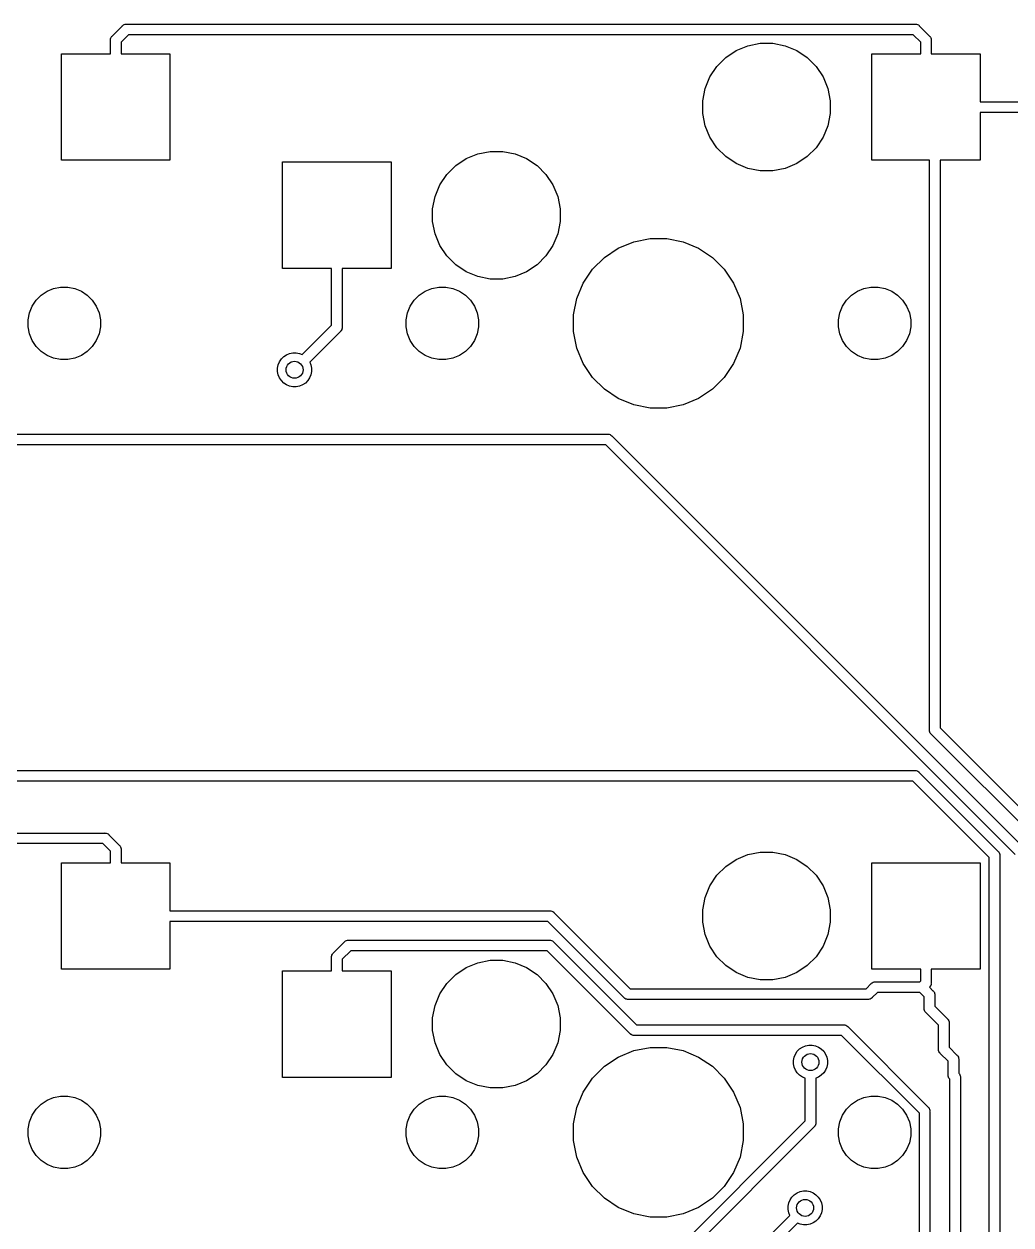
# Model space of a CAD drawing. Extents: x 1.2 to 14.9, y -4.9 to -0.3.
# Drawn here: x 8.503 to 9.416, y -1.569 to -0.458 of the extents above; entities that cross this region are included whole.
import ezdxf

# ---------------------------------------------------------------- set-up
doc = ezdxf.new("R2010")
doc.units = 0
doc.header["$MEASUREMENT"] = 0
doc.layers.add('BLACK', color=7, linetype='CONTINUOUS')

msp = doc.modelspace()

# ---------------------------------------------------------------- linework, layer by layer
at = {"layer": 'BLACK', "linetype": 'CONTINUOUS'}
for p, q in [((8.58433, -0.46933), (8.59383, -0.459825)), ((8.59383, -0.459825), (8.59399, -0.459637)), ((8.59399, -0.459637), (8.59418, -0.459483)), ((8.59418, -0.459483), (8.59474, -0.459022)), ((8.59474, -0.459022), (8.59559, -0.458565)), ((8.59559, -0.458565), (8.59564, -0.45855)), ((8.59564, -0.45855), (8.59652, -0.458284)), ((8.59652, -0.458284), (8.59724, -0.458213)), ((8.59724, -0.458213), (8.59748, -0.458189)), ((8.59724, -0.458213), (8.59724, -0.458213)), ((8.59748, -0.458189), (8.59773, -0.458213)), ((8.59773, -0.458213), (9.32755, -0.458213)), ((9.32755, -0.458213), (9.32779, -0.458189)), ((9.32779, -0.458189), (9.32803, -0.458213)), ((9.32803, -0.458213), (9.32803, -0.458213)), ((9.32803, -0.458213), (9.32876, -0.458284)), ((9.32876, -0.458284), (9.32968, -0.458565)), ((9.32968, -0.458565), (9.33054, -0.459022)), ((9.33054, -0.459022), (9.33129, -0.459637)), ((9.33129, -0.459637), (9.33144, -0.459825)), ((9.33144, -0.459825), (9.34095, -0.46933)), ((8.58269, -0.47298), (8.58279, -0.472016)), ((8.58272, -0.473222), (8.58269, -0.47298)), ((8.58272, -0.485787), (8.58272, -0.473222)), ((8.58279, -0.472016), (8.58307, -0.471088)), ((8.58307, -0.471088), (8.58353, -0.470233)), ((8.58353, -0.470233), (8.58399, -0.469671)), ((8.58399, -0.469671), (8.58414, -0.469484)), ((8.58399, -0.469671), (8.58399, -0.469671)), ((8.58414, -0.469484), (8.58433, -0.46933)), ((8.59952, -0.468055), (8.59256, -0.475019)), ((8.59256, -0.475019), (8.59256, -0.485787)), ((9.32575, -0.468055), (8.59952, -0.468055)), ((9.17277, -0.478214), (9.18418, -0.475945)), ((9.18418, -0.475945), (9.19582, -0.475945)), ((9.19582, -0.475945), (9.20723, -0.478214)), ((9.33272, -0.475019), (9.32575, -0.468055)), ((9.33272, -0.485787), (9.33272, -0.475019)), ((9.34095, -0.46933), (9.34113, -0.469484)), ((9.34113, -0.469484), (9.34129, -0.469671)), ((9.34129, -0.469671), (9.34129, -0.469671)), ((9.34129, -0.469671), (9.34175, -0.470233)), ((9.34175, -0.470233), (9.34221, -0.471088)), ((9.34221, -0.471088), (9.34249, -0.472016)), ((9.34249, -0.472016), (9.34256, -0.472739)), ((9.34256, -0.472739), (9.34256, -0.472739)), ((9.34256, -0.472739), (9.34258, -0.47298)), ((9.34258, -0.47298), (9.34256, -0.473221)), ((9.34256, -0.473221), (9.34256, -0.485787)), ((8.53744, -0.584213), (8.53744, -0.485787)), ((8.53744, -0.485787), (8.58272, -0.485787)), ((8.59256, -0.485787), (8.63783, -0.485787)), ((8.63783, -0.485787), (8.63783, -0.584213)), ((9.15235, -0.489129), (9.16203, -0.482666)), ((9.16203, -0.482666), (9.17277, -0.478214)), ((9.20723, -0.478214), (9.21797, -0.482666)), ((9.21797, -0.482666), (9.22765, -0.489129)), ((9.28744, -0.584213), (9.28744, -0.485787)), ((9.28744, -0.485787), (9.33272, -0.485787)), ((9.34256, -0.485787), (9.38783, -0.485787)), ((9.38783, -0.485787), (9.38783, -0.530079)), ((9.13767, -0.507027), (9.14413, -0.497355)), ((9.14413, -0.497355), (9.15235, -0.489129)), ((9.22765, -0.489129), (9.23587, -0.497355)), ((9.23587, -0.497355), (9.24233, -0.507027)), ((9.13321, -0.517774), (9.13767, -0.507027)), ((9.24233, -0.507027), (9.24679, -0.517774)), ((9.13094, -0.529184), (9.13321, -0.517774)), ((9.24679, -0.517774), (9.24906, -0.529184)), ((9.13094, -0.540816), (9.13094, -0.529184)), ((9.24906, -0.529184), (9.24906, -0.540816)), ((9.38783, -0.530079), (9.79449, -0.530079)), ((9.13321, -0.552226), (9.13094, -0.540816)), ((9.24906, -0.540816), (9.24679, -0.552226)), ((9.79269, -0.539921), (9.38783, -0.539921)), ((9.38783, -0.539921), (9.38783, -0.584213)), ((9.13767, -0.562973), (9.13321, -0.552226)), ((9.24679, -0.552226), (9.24233, -0.562973)), ((9.14413, -0.572645), (9.13767, -0.562973)), ((9.24233, -0.562973), (9.23587, -0.572645)), ((8.92277, -0.578214), (8.93418, -0.575945)), ((8.93418, -0.575945), (8.94582, -0.575945)), ((8.94582, -0.575945), (8.95723, -0.578214)), ((9.15235, -0.580871), (9.14413, -0.572645)), ((9.23587, -0.572645), (9.22765, -0.580871)), ((8.63783, -0.584213), (8.53744, -0.584213)), ((8.74217, -0.684213), (8.74217, -0.585787)), ((8.74217, -0.585787), (8.84256, -0.585787)), ((8.84256, -0.585787), (8.84256, -0.684213)), ((8.90235, -0.589129), (8.91203, -0.582666)), ((8.91203, -0.582666), (8.92277, -0.578214)), ((8.95723, -0.578214), (8.96797, -0.582666)), ((8.96797, -0.582666), (8.97765, -0.589129)), ((9.16203, -0.587334), (9.15235, -0.580871)), ((9.17277, -0.591786), (9.16203, -0.587334)), ((9.21797, -0.587334), (9.20723, -0.591786)), ((9.22765, -0.580871), (9.21797, -0.587334)), ((9.34079, -0.584213), (9.28744, -0.584213)), ((9.34079, -1.11101), (9.34079, -0.584213)), ((9.38783, -0.584213), (9.35063, -0.584213)), ((9.35063, -0.584213), (9.35063, -1.10922)), ((8.88767, -0.607027), (8.89413, -0.597355)), ((8.89413, -0.597355), (8.90235, -0.589129)), ((8.97765, -0.589129), (8.98587, -0.597355)), ((8.98587, -0.597355), (8.99233, -0.607027)), ((9.18418, -0.594055), (9.17277, -0.591786)), ((9.19582, -0.594055), (9.18418, -0.594055)), ((9.20723, -0.591786), (9.19582, -0.594055)), ((8.88321, -0.617774), (8.88767, -0.607027)), ((8.99233, -0.607027), (8.99679, -0.617774)), ((8.88094, -0.629184), (8.88321, -0.617774)), ((8.99679, -0.617774), (8.99906, -0.629184)), ((8.88094, -0.640816), (8.88094, -0.629184)), ((8.99906, -0.629184), (8.99906, -0.640816)), ((8.88321, -0.652226), (8.88094, -0.640816)), ((8.99906, -0.640816), (8.99679, -0.652226)), ((8.88767, -0.662973), (8.88321, -0.652226)), ((8.99679, -0.652226), (8.99233, -0.662973)), ((8.89413, -0.672645), (8.88767, -0.662973)), ((8.99233, -0.662973), (8.98587, -0.672645)), ((9.03996, -0.674025), (9.05282, -0.665434)), ((9.05282, -0.665434), (9.0671, -0.659517)), ((9.0671, -0.659517), (9.08227, -0.6565)), ((9.08227, -0.6565), (9.09773, -0.6565)), ((9.09773, -0.6565), (9.1129, -0.659517)), ((9.1129, -0.659517), (9.12718, -0.665434)), ((9.12718, -0.665434), (9.14004, -0.674025)), ((8.90235, -0.680871), (8.89413, -0.672645)), ((8.98587, -0.672645), (8.97765, -0.680871)), ((9.02903, -0.684959), (9.03996, -0.674025)), ((9.14004, -0.674025), (9.15097, -0.684959)), ((8.78744, -0.684213), (8.74217, -0.684213)), ((8.78744, -0.73682), (8.78744, -0.684213)), ((8.84256, -0.684213), (8.79728, -0.684213)), ((8.79728, -0.684213), (8.79728, -0.738617)), ((8.91203, -0.687334), (8.90235, -0.680871)), ((8.92277, -0.691786), (8.91203, -0.687334)), ((8.96797, -0.687334), (8.95723, -0.691786)), ((8.97765, -0.680871), (8.96797, -0.687334)), ((9.02043, -0.697816), (9.02903, -0.684959)), ((9.15097, -0.684959), (9.15957, -0.697816)), ((8.93418, -0.694055), (8.92277, -0.691786)), ((8.94582, -0.694055), (8.93418, -0.694055)), ((8.95723, -0.691786), (8.94582, -0.694055)), ((9.01452, -0.712102), (9.02043, -0.697816)), ((9.15957, -0.697816), (9.16548, -0.712102)), ((8.51398, -0.713645), (8.51864, -0.708979)), ((8.51864, -0.708979), (8.52413, -0.705313)), ((8.52413, -0.705313), (8.53023, -0.702787)), ((8.53023, -0.702787), (8.5367, -0.7015)), ((8.5367, -0.7015), (8.5433, -0.7015)), ((8.5433, -0.7015), (8.54977, -0.702787)), ((8.54977, -0.702787), (8.55587, -0.705313)), ((8.55587, -0.705313), (8.56135, -0.708979)), ((8.56135, -0.708979), (8.56602, -0.713645)), ((8.86398, -0.713645), (8.86864, -0.708979)), ((8.86864, -0.708979), (8.87413, -0.705313)), ((8.87413, -0.705313), (8.88023, -0.702787)), ((8.88023, -0.702787), (8.8867, -0.7015)), ((8.8867, -0.7015), (8.8933, -0.7015)), ((8.8933, -0.7015), (8.89977, -0.702787)), ((8.89977, -0.702787), (8.90587, -0.705313)), ((8.90587, -0.705313), (8.91136, -0.708979)), ((8.91136, -0.708979), (8.91602, -0.713645)), ((9.26398, -0.713645), (9.26864, -0.708979)), ((9.26864, -0.708979), (9.27413, -0.705313)), ((9.27413, -0.705313), (9.28023, -0.702787)), ((9.28023, -0.702787), (9.2867, -0.7015)), ((9.2867, -0.7015), (9.2933, -0.7015)), ((9.2933, -0.7015), (9.29977, -0.702787)), ((9.29977, -0.702787), (9.30587, -0.705313)), ((9.30587, -0.705313), (9.31135, -0.708979)), ((9.31135, -0.708979), (9.31602, -0.713645)), ((8.50779, -0.725228), (8.51031, -0.719132)), ((8.51031, -0.719132), (8.51398, -0.713645)), ((8.56602, -0.713645), (8.56969, -0.719132)), ((8.56969, -0.719132), (8.57221, -0.725228)), ((8.85779, -0.725228), (8.86031, -0.719132)), ((8.86031, -0.719132), (8.86398, -0.713645)), ((8.91602, -0.713645), (8.91969, -0.719132)), ((8.91969, -0.719132), (8.92221, -0.725228)), ((9.0115, -0.727268), (9.01452, -0.712102)), ((9.16548, -0.712102), (9.1685, -0.727268)), ((9.25779, -0.725228), (9.26031, -0.719132)), ((9.26031, -0.719132), (9.26398, -0.713645)), ((9.31602, -0.713645), (9.31969, -0.719132)), ((9.31969, -0.719132), (9.32221, -0.725228)), ((8.5065, -0.731701), (8.50779, -0.725228)), ((8.5065, -0.738299), (8.5065, -0.731701)), ((8.57221, -0.725228), (8.5735, -0.731701)), ((8.5735, -0.731701), (8.5735, -0.738299)), ((8.8565, -0.731701), (8.85779, -0.725228)), ((8.8565, -0.738299), (8.8565, -0.731701)), ((8.92221, -0.725228), (8.9235, -0.731701)), ((8.9235, -0.731701), (8.9235, -0.738299)), ((9.0115, -0.742732), (9.0115, -0.727268)), ((9.1685, -0.727268), (9.1685, -0.742732)), ((9.2565, -0.731701), (9.25779, -0.725228)), ((9.2565, -0.738299), (9.2565, -0.731701)), ((9.32221, -0.725228), (9.3235, -0.731701)), ((9.3235, -0.731701), (9.3235, -0.738299)), ((8.50779, -0.744772), (8.5065, -0.738299)), ((8.5735, -0.738299), (8.57221, -0.744772)), ((8.76034, -0.76392), (8.78744, -0.73682)), ((8.79567, -0.742509), (8.7673, -0.77088)), ((8.79586, -0.742355), (8.79567, -0.742509)), ((8.79601, -0.742168), (8.79586, -0.742355)), ((8.79647, -0.741606), (8.79601, -0.742167)), ((8.79601, -0.742167), (8.79601, -0.742168)), ((8.79693, -0.740751), (8.79647, -0.741606)), ((8.79708, -0.740248), (8.79693, -0.740751)), ((8.79721, -0.739823), (8.79708, -0.740248)), ((8.79728, -0.7391), (8.79721, -0.739823)), ((8.79728, -0.738617), (8.79731, -0.738858)), ((8.79731, -0.738858), (8.79728, -0.739099)), ((8.79728, -0.739099), (8.79728, -0.7391)), ((8.85779, -0.744772), (8.8565, -0.738299)), ((8.9235, -0.738299), (8.92221, -0.744772)), ((9.01452, -0.757898), (9.0115, -0.742732)), ((9.1685, -0.742732), (9.16548, -0.757898)), ((9.25779, -0.744772), (9.2565, -0.738299)), ((9.3235, -0.738299), (9.32221, -0.744772)), ((8.51031, -0.750868), (8.50779, -0.744772)), ((8.51398, -0.756355), (8.51031, -0.750868)), ((8.56969, -0.750868), (8.56602, -0.756355)), ((8.57221, -0.744772), (8.56969, -0.750868)), ((8.86031, -0.750868), (8.85779, -0.744772)), ((8.86398, -0.756355), (8.86031, -0.750868)), ((8.91969, -0.750868), (8.91602, -0.756355)), ((8.92221, -0.744772), (8.91969, -0.750868)), ((9.26031, -0.750868), (9.25779, -0.744772)), ((9.26398, -0.756355), (9.26031, -0.750868)), ((9.31969, -0.750868), (9.31602, -0.756355)), ((9.32221, -0.744772), (9.31969, -0.750868)), ((8.51864, -0.761021), (8.51398, -0.756355)), ((8.52413, -0.764687), (8.51864, -0.761021)), ((8.53023, -0.767213), (8.52413, -0.764687)), ((8.55587, -0.764687), (8.54977, -0.767213)), ((8.56135, -0.761021), (8.55587, -0.764687)), ((8.56602, -0.756355), (8.56135, -0.761021)), ((8.74098, -0.767973), (8.74317, -0.76578)), ((8.74317, -0.76578), (8.74575, -0.764056)), ((8.74575, -0.764056), (8.74862, -0.762869)), ((8.74862, -0.762869), (8.75166, -0.762264)), ((8.75166, -0.762264), (8.75476, -0.762264)), ((8.75476, -0.762264), (8.7578, -0.762869)), ((8.7578, -0.762869), (8.76034, -0.76392)), ((8.86864, -0.761021), (8.86398, -0.756355)), ((8.87413, -0.764687), (8.86864, -0.761021)), ((8.88023, -0.767213), (8.87413, -0.764687)), ((8.90587, -0.764687), (8.89977, -0.767213)), ((8.91136, -0.761021), (8.90587, -0.764687)), ((8.91602, -0.756355), (8.91136, -0.761021)), ((9.02043, -0.772184), (9.01452, -0.757898)), ((9.16548, -0.757898), (9.15957, -0.772184)), ((9.26864, -0.761021), (9.26398, -0.756355)), ((9.27413, -0.764687), (9.26864, -0.761021)), ((9.28023, -0.767213), (9.27413, -0.764687)), ((9.30587, -0.764687), (9.29977, -0.767213)), ((9.31135, -0.761021), (9.30587, -0.764687)), ((9.31602, -0.756355), (9.31135, -0.761021)), ((8.5367, -0.7685), (8.53023, -0.767213)), ((8.5433, -0.7685), (8.5367, -0.7685)), ((8.54977, -0.767213), (8.5433, -0.7685)), ((8.73746, -0.776461), (8.73807, -0.773418)), ((8.73746, -0.779563), (8.73746, -0.776461)), ((8.73807, -0.773418), (8.73925, -0.770552)), ((8.73925, -0.770552), (8.74098, -0.767973)), ((8.7673, -0.77088), (8.76835, -0.773418)), ((8.76835, -0.773418), (8.76896, -0.776461)), ((8.76896, -0.776461), (8.76896, -0.779563)), ((8.8867, -0.7685), (8.88023, -0.767213)), ((8.8933, -0.7685), (8.8867, -0.7685)), ((8.89977, -0.767213), (8.8933, -0.7685)), ((9.02903, -0.785041), (9.02043, -0.772184)), ((9.15957, -0.772184), (9.15097, -0.785041)), ((9.2867, -0.7685), (9.28023, -0.767213)), ((9.2933, -0.7685), (9.2867, -0.7685)), ((9.29977, -0.767213), (9.2933, -0.7685)), ((8.73807, -0.782605), (8.73746, -0.779563)), ((8.73925, -0.785471), (8.73807, -0.782605)), ((8.74098, -0.788051), (8.73925, -0.785471)), ((8.74317, -0.790244), (8.74098, -0.788051)), ((8.76544, -0.788051), (8.76325, -0.790244)), ((8.76716, -0.785471), (8.76544, -0.788051)), ((8.76835, -0.782605), (8.76716, -0.785471)), ((8.76896, -0.779563), (8.76835, -0.782605)), ((9.03996, -0.795975), (9.02903, -0.785041)), ((9.15097, -0.785041), (9.14004, -0.795975)), ((8.74575, -0.791968), (8.74317, -0.790244)), ((8.74862, -0.793155), (8.74575, -0.791968)), ((8.75166, -0.79376), (8.74862, -0.793155)), ((8.75476, -0.79376), (8.75166, -0.79376)), ((8.7578, -0.793155), (8.75476, -0.79376)), ((8.76067, -0.791968), (8.7578, -0.793155)), ((8.76325, -0.790244), (8.76067, -0.791968)), ((9.05282, -0.804566), (9.03996, -0.795975)), ((9.14004, -0.795975), (9.12718, -0.804566)), ((9.0671, -0.810483), (9.05282, -0.804566)), ((9.08227, -0.8135), (9.0671, -0.810483)), ((9.1129, -0.810483), (9.09773, -0.8135)), ((9.12718, -0.804566), (9.1129, -0.810483)), ((9.09773, -0.8135), (9.08227, -0.8135)), ((8.0682, -0.837563), (9.04307, -0.837563)), ((9.04307, -0.837563), (9.04331, -0.837539)), ((9.04331, -0.837539), (9.04355, -0.837563)), ((9.04355, -0.837563), (9.04355, -0.837563)), ((9.04355, -0.837563), (9.04428, -0.837634)), ((9.04428, -0.837634), (9.0452, -0.837916)), ((9.0452, -0.837916), (9.04606, -0.838373)), ((9.04606, -0.838373), (9.04681, -0.838988)), ((9.04681, -0.838988), (9.04696, -0.839175)), ((9.04696, -0.839175), (9.42835, -1.22056)), ((9.04127, -0.847406), (8.0664, -0.847406)), ((9.42012, -1.22625), (9.04127, -0.847406)), ((9.35063, -1.10922), (9.45428, -1.21287)), ((9.34077, -1.11126), (9.34079, -1.11101)), ((9.34079, -1.1115), (9.34077, -1.11126)), ((9.34086, -1.11222), (9.34079, -1.1115)), ((9.34079, -1.1115), (9.34079, -1.1115)), ((9.34114, -1.11315), (9.34086, -1.11222)), ((9.3416, -1.114), (9.34114, -1.11315)), ((9.34222, -1.11475), (9.3416, -1.114)), ((9.3424, -1.11491), (9.34222, -1.11475)), ((9.44605, -1.21855), (9.3424, -1.11491)), ((8.31592, -1.14853), (9.32717, -1.14853)), ((9.32717, -1.14853), (9.32741, -1.1485)), ((9.32741, -1.1485), (9.32765, -1.14853)), ((9.32765, -1.14853), (9.32765, -1.14853)), ((9.32765, -1.14853), (9.32838, -1.1486)), ((9.32838, -1.1486), (9.32931, -1.14888)), ((9.32931, -1.14888), (9.33016, -1.14934)), ((9.33016, -1.14934), (9.33091, -1.14995)), ((9.33091, -1.14995), (9.33106, -1.15014)), ((9.33106, -1.15014), (9.40443, -1.22351)), ((9.32537, -1.15837), (8.31412, -1.15837)), ((9.3962, -1.2292), (9.32537, -1.15837)), ((7.84354, -1.20644), (8.57755, -1.20644)), ((8.57755, -1.20644), (8.57779, -1.20641)), ((8.57779, -1.20641), (8.57803, -1.20644)), ((8.57803, -1.20644), (8.57803, -1.20644)), ((8.57803, -1.20644), (8.57876, -1.20651)), ((8.57876, -1.20651), (8.57968, -1.20679)), ((8.57968, -1.20679), (8.58054, -1.20725)), ((8.58054, -1.20725), (8.58129, -1.20786)), ((8.58129, -1.20786), (8.58144, -1.20805)), ((8.58144, -1.20805), (8.59095, -1.21755)), ((8.57575, -1.21628), (7.84354, -1.21628)), ((8.58272, -1.22324), (8.57575, -1.21628)), ((8.59095, -1.21755), (8.59113, -1.21771)), ((8.59113, -1.21771), (8.59129, -1.2179)), ((8.59129, -1.2179), (8.59129, -1.2179)), ((8.59129, -1.2179), (8.59175, -1.21846)), ((8.59175, -1.21846), (8.5921, -1.21912)), ((8.5921, -1.21912), (8.59221, -1.21931)), ((8.59221, -1.21931), (8.59249, -1.22024)), ((8.59249, -1.22024), (8.59256, -1.22096)), ((8.59256, -1.22096), (8.59256, -1.22096)), ((8.59256, -1.22096), (8.59258, -1.2212)), ((8.59258, -1.2212), (8.59256, -1.22145)), ((8.59256, -1.22145), (8.59256, -1.23401)), ((8.58272, -1.23401), (8.58272, -1.22324)), ((9.15235, -1.23735), (9.16203, -1.23089)), ((9.16203, -1.23089), (9.17277, -1.22644)), ((9.17277, -1.22644), (9.18418, -1.22417)), ((9.18418, -1.22417), (9.19582, -1.22417)), ((9.19582, -1.22417), (9.20723, -1.22644)), ((9.20723, -1.22644), (9.21797, -1.23089)), ((9.21797, -1.23089), (9.22765, -1.23735)), ((9.3962, -1.62555), (9.3962, -1.2292)), ((9.40443, -1.22351), (9.40462, -1.22366)), ((9.40462, -1.22366), (9.40477, -1.22385)), ((9.40477, -1.22385), (9.40477, -1.22385)), ((9.40477, -1.22385), (9.40522, -1.22439)), ((9.40522, -1.22439), (9.40523, -1.22441)), ((9.40523, -1.22441), (9.40569, -1.22527)), ((9.40569, -1.22527), (9.40597, -1.22619)), ((9.40597, -1.22619), (9.40604, -1.22692)), ((9.40604, -1.22692), (9.40604, -1.22692)), ((9.40604, -1.22692), (9.40607, -1.22716)), ((9.40607, -1.22716), (9.40604, -1.2274)), ((9.40604, -1.2274), (9.40604, -1.63192)), ((8.53744, -1.33244), (8.53744, -1.23401)), ((8.53744, -1.23401), (8.58272, -1.23401)), ((8.59256, -1.23401), (8.63783, -1.23401)), ((8.63783, -1.23401), (8.63783, -1.2783)), ((9.14413, -1.24558), (9.15235, -1.23735)), ((9.22765, -1.23735), (9.23587, -1.24558)), ((9.28744, -1.33244), (9.28744, -1.23401)), ((9.28744, -1.23401), (9.38783, -1.23401)), ((9.38783, -1.23401), (9.38783, -1.33244)), ((9.13767, -1.25525), (9.14413, -1.24558)), ((9.23587, -1.24558), (9.24233, -1.25525)), ((9.13094, -1.27741), (9.13321, -1.266)), ((9.13321, -1.266), (9.13767, -1.25525)), ((9.24233, -1.25525), (9.24679, -1.266)), ((9.24679, -1.266), (9.24906, -1.27741)), ((9.13094, -1.28904), (9.13094, -1.27741)), ((9.24906, -1.27741), (9.24906, -1.28904)), ((8.63783, -1.2783), (8.98931, -1.2783)), ((8.98752, -1.28815), (8.63783, -1.28815)), ((8.63783, -1.28815), (8.63783, -1.33244)), ((9.05809, -1.35872), (8.98752, -1.28815)), ((8.98931, -1.2783), (8.98956, -1.27828)), ((8.98956, -1.27828), (8.9898, -1.2783)), ((8.9898, -1.2783), (8.9898, -1.2783)), ((8.9898, -1.2783), (8.99052, -1.27837)), ((8.99052, -1.27837), (8.99145, -1.27866)), ((8.99145, -1.27866), (8.9923, -1.27911)), ((8.9923, -1.27911), (8.99305, -1.27973)), ((8.99305, -1.27973), (8.99321, -1.27992)), ((8.99321, -1.27992), (9.06378, -1.35049)), ((9.13321, -1.30045), (9.13094, -1.28904)), ((9.24906, -1.28904), (9.24679, -1.30045)), ((8.78905, -1.31755), (8.79949, -1.30712)), ((8.79949, -1.30712), (8.79964, -1.30693)), ((8.79964, -1.30693), (8.79983, -1.30678)), ((8.79983, -1.30678), (8.80039, -1.30632)), ((8.79983, -1.30678), (8.79983, -1.30678)), ((8.80039, -1.30632), (8.80125, -1.30586)), ((8.80039, -1.30632), (8.80039, -1.30632)), ((8.80039, -1.30632), (8.80039, -1.30632)), ((8.80125, -1.30586), (8.80217, -1.30558)), ((8.80217, -1.30558), (8.8029, -1.30551)), ((8.8029, -1.30551), (8.80314, -1.30548)), ((8.8029, -1.30551), (8.8029, -1.30551)), ((8.80314, -1.30548), (8.80338, -1.30551)), ((8.80338, -1.30551), (8.98889, -1.30551)), ((8.98889, -1.30551), (8.98913, -1.30548)), ((8.98913, -1.30548), (8.98937, -1.30551)), ((8.98937, -1.30551), (8.98938, -1.30551)), ((8.98938, -1.30551), (8.9901, -1.30558)), ((8.9901, -1.30558), (8.99103, -1.30586)), ((8.99103, -1.30586), (8.99188, -1.30632)), ((8.99188, -1.30632), (8.99263, -1.30693)), ((8.99263, -1.30693), (8.99278, -1.30712)), ((8.99278, -1.30712), (9.06954, -1.38388)), ((9.13767, -1.3112), (9.13321, -1.30045)), ((9.24679, -1.30045), (9.24233, -1.3112)), ((8.78742, -1.3212), (8.78748, -1.32053)), ((8.78744, -1.32145), (8.78742, -1.3212)), ((8.78744, -1.33401), (8.78744, -1.32145)), ((8.78748, -1.32053), (8.78751, -1.32024)), ((8.78751, -1.32024), (8.78759, -1.31999)), ((8.78759, -1.31999), (8.78779, -1.31931)), ((8.78779, -1.31931), (8.78825, -1.31846)), ((8.78825, -1.31846), (8.78871, -1.3179)), ((8.78871, -1.3179), (8.78887, -1.31771)), ((8.78871, -1.3179), (8.78871, -1.3179)), ((8.78887, -1.31771), (8.78905, -1.31755)), ((8.80518, -1.31535), (8.79728, -1.32324)), ((8.9871, -1.31535), (8.80518, -1.31535)), ((9.06385, -1.39211), (8.9871, -1.31535)), ((9.14413, -1.32087), (9.13767, -1.3112)), ((9.15235, -1.3291), (9.14413, -1.32087)), ((9.23587, -1.32087), (9.22765, -1.3291)), ((9.24233, -1.3112), (9.23587, -1.32087)), ((8.63783, -1.33244), (8.53744, -1.33244)), ((8.79728, -1.32324), (8.79728, -1.33401)), ((8.90235, -1.33735), (8.91203, -1.33089)), ((8.91203, -1.33089), (8.92277, -1.32644)), ((8.92277, -1.32644), (8.93418, -1.32417)), ((8.93418, -1.32417), (8.94582, -1.32417)), ((8.94582, -1.32417), (8.95723, -1.32644)), ((8.95723, -1.32644), (8.96797, -1.33089)), ((8.96797, -1.33089), (8.97765, -1.33735)), ((9.16203, -1.33556), (9.15235, -1.3291)), ((9.22765, -1.3291), (9.21797, -1.33556)), ((9.33272, -1.33244), (9.28744, -1.33244)), ((9.33272, -1.34321), (9.33272, -1.33244)), ((9.38783, -1.33244), (9.34256, -1.33244)), ((9.34256, -1.33244), (9.34256, -1.345)), ((8.74217, -1.43244), (8.74217, -1.33401)), ((8.74217, -1.33401), (8.78744, -1.33401)), ((8.79728, -1.33401), (8.84256, -1.33401)), ((8.84256, -1.33401), (8.84256, -1.43244)), ((8.89413, -1.34558), (8.90235, -1.33735)), ((8.97765, -1.33735), (8.98587, -1.34558)), ((9.17277, -1.34001), (9.16203, -1.33556)), ((9.18418, -1.34228), (9.17277, -1.34001)), ((9.19582, -1.34228), (9.18418, -1.34228)), ((9.20723, -1.34001), (9.19582, -1.34228)), ((9.21797, -1.33556), (9.20723, -1.34001)), ((9.33183, -1.34409), (9.33272, -1.34321)), ((8.88767, -1.35525), (8.89413, -1.34558)), ((8.98587, -1.34558), (8.99233, -1.35525)), ((9.06378, -1.35049), (9.28217, -1.35049)), ((9.28217, -1.35049), (9.28696, -1.34571)), ((9.28696, -1.34571), (9.28711, -1.34552)), ((9.28711, -1.34552), (9.2873, -1.34537)), ((9.2873, -1.34537), (9.28776, -1.34498)), ((9.2873, -1.34537), (9.2873, -1.34537)), ((9.28776, -1.34498), (9.28786, -1.3449)), ((9.28786, -1.3449), (9.28871, -1.34445)), ((9.29264, -1.35394), (9.28786, -1.35872)), ((9.28871, -1.34445), (9.28964, -1.34417)), ((9.28964, -1.34417), (9.29036, -1.34409)), ((9.29036, -1.34409), (9.29037, -1.34409)), ((9.29037, -1.34409), (9.29061, -1.34407)), ((9.29061, -1.34407), (9.29085, -1.34409)), ((9.29085, -1.34409), (9.33183, -1.34409)), ((9.33183, -1.35394), (9.29264, -1.35394)), ((9.33587, -1.35798), (9.33183, -1.35394)), ((9.34095, -1.34889), (9.34082, -1.34902)), ((9.34082, -1.34902), (9.3441, -1.35229)), ((9.34113, -1.34874), (9.34095, -1.34889)), ((9.34131, -1.34852), (9.34113, -1.34874)), ((9.34175, -1.34799), (9.34131, -1.34852)), ((9.34221, -1.34714), (9.34175, -1.34799)), ((9.34229, -1.34687), (9.34221, -1.34714)), ((9.34249, -1.34621), (9.34229, -1.34687)), ((9.34256, -1.34549), (9.34249, -1.34621)), ((9.34256, -1.345), (9.34258, -1.34524)), ((9.34258, -1.34524), (9.34256, -1.34549)), ((9.34256, -1.34549), (9.34256, -1.34549)), ((9.3441, -1.35229), (9.34428, -1.35244)), ((9.34428, -1.35244), (9.34444, -1.35263)), ((9.34444, -1.35263), (9.34444, -1.35263)), ((9.34444, -1.35263), (9.34459, -1.35282)), ((9.34459, -1.35282), (9.3449, -1.35319)), ((9.3449, -1.35319), (9.3449, -1.35319)), ((9.3449, -1.35319), (9.3449, -1.35319)), ((9.3449, -1.35319), (9.34507, -1.35352)), ((9.34507, -1.35352), (9.34536, -1.35405)), ((9.34536, -1.35405), (9.34536, -1.35405)), ((9.34536, -1.35405), (9.34536, -1.35405)), ((9.34536, -1.35405), (9.34546, -1.35439)), ((9.34546, -1.35439), (9.34564, -1.35498)), ((9.34564, -1.35498), (9.34564, -1.35498)), ((9.34564, -1.35498), (9.34564, -1.35498)), ((9.34564, -1.35498), (9.34567, -1.35533)), ((8.88094, -1.37741), (8.88321, -1.366)), ((8.88321, -1.366), (8.88767, -1.35525)), ((8.99233, -1.35525), (8.99679, -1.366)), ((8.99679, -1.366), (8.99906, -1.37741)), ((9.05824, -1.35891), (9.05809, -1.35872)), ((9.05843, -1.35906), (9.05824, -1.35891)), ((9.05889, -1.35944), (9.05843, -1.35906)), ((9.05843, -1.35906), (9.05843, -1.35906)), ((9.05899, -1.35952), (9.05889, -1.35944)), ((9.05985, -1.35998), (9.05899, -1.35952)), ((9.06078, -1.36026), (9.05985, -1.35998)), ((9.0615, -1.36033), (9.06078, -1.36026)), ((9.06174, -1.36035), (9.0615, -1.36033)), ((9.0615, -1.36033), (9.0615, -1.36033)), ((9.06198, -1.36033), (9.06174, -1.36035)), ((9.28397, -1.36033), (9.06198, -1.36033)), ((9.28421, -1.36035), (9.28397, -1.36033)), ((9.28445, -1.36033), (9.28421, -1.36035)), ((9.28518, -1.36026), (9.28445, -1.36033)), ((9.28445, -1.36033), (9.28445, -1.36033)), ((9.2861, -1.35998), (9.28518, -1.36026)), ((9.28696, -1.35952), (9.2861, -1.35998)), ((9.28771, -1.35891), (9.28696, -1.35952)), ((9.28786, -1.35872), (9.28771, -1.35891)), ((9.33587, -1.36848), (9.33587, -1.35798)), ((9.34567, -1.35533), (9.34571, -1.3557)), ((9.34571, -1.3557), (9.34571, -1.3557)), ((9.34571, -1.3557), (9.34573, -1.35594)), ((9.34573, -1.35594), (9.34571, -1.35618)), ((9.34571, -1.35618), (9.34571, -1.36669)), ((9.33584, -1.36872), (9.33587, -1.36848)), ((9.33587, -1.36897), (9.33584, -1.36872)), ((9.33594, -1.36969), (9.33587, -1.36897)), ((9.33587, -1.36897), (9.33587, -1.36897)), ((9.33622, -1.37062), (9.33594, -1.36969)), ((9.33668, -1.37147), (9.33622, -1.37062)), ((9.33729, -1.37222), (9.33668, -1.37147)), ((9.33748, -1.37238), (9.33729, -1.37222)), ((9.3492, -1.3841), (9.33748, -1.37238)), ((9.34571, -1.36669), (9.35744, -1.37841)), ((8.88094, -1.38904), (8.88094, -1.37741)), ((8.99906, -1.37741), (8.99906, -1.38904)), ((9.06954, -1.38388), (9.2613, -1.38388)), ((9.2613, -1.38388), (9.26154, -1.38385)), ((9.26154, -1.38385), (9.26178, -1.38388)), ((9.26178, -1.38388), (9.26178, -1.38388)), ((9.26178, -1.38388), (9.26251, -1.38395)), ((9.26251, -1.38395), (9.26344, -1.38423)), ((9.26344, -1.38423), (9.26429, -1.38469)), ((9.26429, -1.38469), (9.26504, -1.3853)), ((9.26504, -1.3853), (9.26519, -1.38549)), ((9.26519, -1.38549), (9.3397, -1.46)), ((9.3492, -1.4064), (9.3492, -1.3841)), ((9.35744, -1.37841), (9.35762, -1.37857)), ((9.35762, -1.37857), (9.35778, -1.37875)), ((9.35778, -1.37875), (9.35778, -1.37875)), ((9.35778, -1.37875), (9.35823, -1.37931)), ((9.35823, -1.37931), (9.35824, -1.37932)), ((9.35824, -1.37932), (9.35869, -1.38017)), ((9.35869, -1.38017), (9.35898, -1.3811)), ((9.35898, -1.3811), (9.35905, -1.38182)), ((9.35905, -1.38182), (9.35905, -1.38182)), ((9.35905, -1.38182), (9.35907, -1.38206)), ((9.35907, -1.38206), (9.35905, -1.3823)), ((9.35905, -1.3823), (9.35905, -1.40461)), ((8.88321, -1.40045), (8.88094, -1.38904)), ((8.99906, -1.38904), (8.99679, -1.40045)), ((9.06401, -1.3923), (9.06385, -1.39211)), ((9.06419, -1.39245), (9.06401, -1.3923)), ((9.06456, -1.39275), (9.06419, -1.39245)), ((9.06419, -1.39245), (9.06419, -1.39245)), ((9.06476, -1.39291), (9.06456, -1.39275)), ((9.06561, -1.39337), (9.06476, -1.39291)), ((9.06654, -1.39365), (9.06561, -1.39337)), ((9.06726, -1.39372), (9.06654, -1.39365)), ((9.0675, -1.39374), (9.06726, -1.39372)), ((9.06726, -1.39372), (9.06726, -1.39372)), ((9.06775, -1.39372), (9.0675, -1.39374)), ((9.2595, -1.39372), (9.06775, -1.39372)), ((9.33147, -1.46569), (9.2595, -1.39372)), ((8.88767, -1.4112), (8.88321, -1.40045)), ((8.99679, -1.40045), (8.99233, -1.4112)), ((9.05282, -1.41366), (9.0671, -1.40774)), ((9.0671, -1.40774), (9.08227, -1.40472)), ((9.08227, -1.40472), (9.09773, -1.40472)), ((9.09773, -1.40472), (9.1129, -1.40774)), ((9.1129, -1.40774), (9.12718, -1.41366)), ((9.21674, -1.41086), (9.21846, -1.40828)), ((9.21846, -1.40828), (9.22065, -1.40609)), ((9.22065, -1.40609), (9.22323, -1.40437)), ((9.22323, -1.40437), (9.2261, -1.40318)), ((9.2261, -1.40318), (9.22914, -1.40257)), ((9.22914, -1.40257), (9.23224, -1.40257)), ((9.23224, -1.40257), (9.23529, -1.40318)), ((9.23529, -1.40318), (9.23815, -1.40437)), ((9.23815, -1.40437), (9.24073, -1.40609)), ((9.24073, -1.40609), (9.24293, -1.40828)), ((9.24293, -1.40828), (9.24465, -1.41086)), ((9.34918, -1.40665), (9.3492, -1.4064)), ((9.3492, -1.40689), (9.34918, -1.40665)), ((9.34928, -1.40761), (9.3492, -1.40689)), ((9.3492, -1.40689), (9.3492, -1.40689)), ((9.34956, -1.40854), (9.34928, -1.40761)), ((9.35001, -1.40939), (9.34956, -1.40854)), ((9.35063, -1.41014), (9.35001, -1.40939)), ((9.35082, -1.4103), (9.35063, -1.41014)), ((9.35807, -1.41755), (9.35082, -1.4103)), ((9.35905, -1.40461), (9.3663, -1.41186)), ((8.89413, -1.42087), (8.88767, -1.4112)), ((8.90235, -1.4291), (8.89413, -1.42087)), ((8.98587, -1.42087), (8.97765, -1.4291)), ((8.99233, -1.4112), (8.98587, -1.42087)), ((9.03996, -1.42225), (9.05282, -1.41366)), ((9.12718, -1.41366), (9.14004, -1.42225)), ((9.21494, -1.41677), (9.21555, -1.41373)), ((9.21494, -1.41987), (9.21494, -1.41677)), ((9.21555, -1.42292), (9.21494, -1.41987)), ((9.21555, -1.41373), (9.21674, -1.41086)), ((9.24465, -1.41086), (9.24584, -1.41373)), ((9.24584, -1.41373), (9.24644, -1.41677)), ((9.24644, -1.41987), (9.24584, -1.42292)), ((9.24644, -1.41677), (9.24644, -1.41987)), ((9.35807, -1.4302), (9.35807, -1.41755)), ((9.3663, -1.41186), (9.36649, -1.41202)), ((9.36649, -1.41202), (9.36664, -1.4122)), ((9.36664, -1.4122), (9.3671, -1.41276)), ((9.3671, -1.41276), (9.36756, -1.41362)), ((9.36756, -1.41362), (9.36784, -1.41455)), ((9.36784, -1.41455), (9.36791, -1.41527)), ((9.36791, -1.41527), (9.36791, -1.41527)), ((9.36791, -1.41527), (9.36794, -1.41551)), ((9.36794, -1.41551), (9.36791, -1.41575)), ((9.36791, -1.41575), (9.36791, -1.42838)), ((8.84256, -1.43244), (8.74217, -1.43244)), ((8.91203, -1.43556), (8.90235, -1.4291)), ((8.97765, -1.4291), (8.96797, -1.43556)), ((9.02903, -1.43318), (9.03996, -1.42225)), ((9.14004, -1.42225), (9.15097, -1.43318)), ((9.21674, -1.42578), (9.21555, -1.42292)), ((9.21846, -1.42836), (9.21674, -1.42578)), ((9.22065, -1.43056), (9.21846, -1.42836)), ((9.22323, -1.43228), (9.22065, -1.43056)), ((9.22577, -1.43333), (9.22323, -1.43228)), ((9.23815, -1.43228), (9.23561, -1.43333)), ((9.24073, -1.43056), (9.23815, -1.43228)), ((9.24293, -1.42836), (9.24073, -1.43056)), ((9.24465, -1.42578), (9.24293, -1.42836)), ((9.24584, -1.42292), (9.24465, -1.42578)), ((9.35805, -1.43044), (9.35807, -1.4302)), ((9.35807, -1.43069), (9.35805, -1.43044)), ((9.35814, -1.43141), (9.35807, -1.43069)), ((9.35807, -1.43069), (9.35807, -1.43069)), ((9.35842, -1.43234), (9.35814, -1.43141)), ((9.35888, -1.43319), (9.35842, -1.43234)), ((9.36791, -1.42838), (9.36798, -1.42844)), ((9.36798, -1.42844), (9.3686, -1.42919)), ((9.3686, -1.42919), (9.36905, -1.43004)), ((9.36905, -1.43004), (9.36933, -1.43097)), ((9.36933, -1.43097), (9.36941, -1.4317)), ((9.36941, -1.4317), (9.36941, -1.4317)), ((9.36941, -1.4317), (9.36943, -1.43194)), ((9.36943, -1.43194), (9.36941, -1.43218)), ((9.36941, -1.43218), (9.36941, -1.86123)), ((8.92277, -1.44001), (8.91203, -1.43556)), ((8.93418, -1.44228), (8.92277, -1.44001)), ((8.94582, -1.44228), (8.93418, -1.44228)), ((8.95723, -1.44001), (8.94582, -1.44228)), ((8.96797, -1.43556), (8.95723, -1.44001)), ((9.02043, -1.44604), (9.02903, -1.43318)), ((9.15097, -1.43318), (9.15957, -1.44604)), ((9.22577, -1.47264), (9.22577, -1.43333)), ((9.23561, -1.43333), (9.23561, -1.47444)), ((9.3595, -1.43394), (9.35888, -1.43319)), ((9.35956, -1.434), (9.3595, -1.43394)), ((9.35956, -1.86303), (9.35956, -1.434)), ((8.51864, -1.4572), (8.52413, -1.45354)), ((8.52413, -1.45354), (8.53023, -1.45101)), ((8.53023, -1.45101), (8.5367, -1.44972)), ((8.5367, -1.44972), (8.5433, -1.44972)), ((8.5433, -1.44972), (8.54977, -1.45101)), ((8.54977, -1.45101), (8.55587, -1.45354)), ((8.55587, -1.45354), (8.56135, -1.4572)), ((8.86864, -1.4572), (8.87413, -1.45354)), ((8.87413, -1.45354), (8.88023, -1.45101)), ((8.88023, -1.45101), (8.8867, -1.44972)), ((8.8867, -1.44972), (8.8933, -1.44972)), ((8.8933, -1.44972), (8.89977, -1.45101)), ((8.89977, -1.45101), (8.90587, -1.45354)), ((8.90587, -1.45354), (8.91136, -1.4572)), ((9.01452, -1.46033), (9.02043, -1.44604)), ((9.15957, -1.44604), (9.16548, -1.46033)), ((9.26864, -1.4572), (9.27413, -1.45354)), ((9.27413, -1.45354), (9.28023, -1.45101)), ((9.28023, -1.45101), (9.2867, -1.44972)), ((9.2867, -1.44972), (9.2933, -1.44972)), ((9.2933, -1.44972), (9.29977, -1.45101)), ((9.29977, -1.45101), (9.30587, -1.45354)), ((9.30587, -1.45354), (9.31135, -1.4572)), ((8.51031, -1.46736), (8.51398, -1.46187)), ((8.51398, -1.46187), (8.51864, -1.4572)), ((8.56135, -1.4572), (8.56602, -1.46187)), ((8.56602, -1.46187), (8.56969, -1.46736)), ((8.86031, -1.46736), (8.86398, -1.46187)), ((8.86398, -1.46187), (8.86864, -1.4572)), ((8.91136, -1.4572), (8.91602, -1.46187)), ((8.91602, -1.46187), (8.91969, -1.46736)), ((9.0115, -1.47549), (9.01452, -1.46033)), ((9.16548, -1.46033), (9.1685, -1.47549)), ((9.26031, -1.46736), (9.26398, -1.46187)), ((9.26398, -1.46187), (9.26864, -1.4572)), ((9.31135, -1.4572), (9.31602, -1.46187)), ((9.31602, -1.46187), (9.31969, -1.46736)), ((9.33147, -1.86002), (9.33147, -1.46569)), ((9.3397, -1.46), (9.33989, -1.46015)), ((9.33989, -1.46015), (9.34004, -1.46034)), ((9.34004, -1.46034), (9.34051, -1.4609)), ((9.34051, -1.4609), (9.34066, -1.46119)), ((9.34066, -1.46119), (9.34096, -1.46176)), ((9.34096, -1.46176), (9.34124, -1.46268)), ((9.34124, -1.46268), (9.34131, -1.46341)), ((9.34131, -1.46341), (9.34131, -1.46341)), ((9.34131, -1.46341), (9.34134, -1.46365)), ((9.34134, -1.46365), (9.34131, -1.46389)), ((9.34131, -1.46389), (9.34131, -1.85822)), ((8.5065, -1.47992), (8.50779, -1.47345)), ((8.50779, -1.47345), (8.51031, -1.46736)), ((8.56969, -1.46736), (8.57221, -1.47345)), ((8.57221, -1.47345), (8.5735, -1.47992)), ((8.8565, -1.47992), (8.85779, -1.47345)), ((8.85779, -1.47345), (8.86031, -1.46736)), ((8.91969, -1.46736), (8.92221, -1.47345)), ((8.92221, -1.47345), (8.9235, -1.47992)), ((9.0115, -1.49096), (9.0115, -1.47549)), ((9.0695, -1.62892), (9.22577, -1.47264)), ((9.1685, -1.47549), (9.1685, -1.49096)), ((9.23526, -1.47657), (9.2348, -1.47743)), ((9.2354, -1.47612), (9.23526, -1.47657)), ((9.23554, -1.47565), (9.2354, -1.47612)), ((9.23561, -1.47492), (9.23554, -1.47565)), ((9.23561, -1.47444), (9.23564, -1.47468)), ((9.23564, -1.47468), (9.23561, -1.47492)), ((9.23561, -1.47492), (9.23561, -1.47492)), ((9.2565, -1.47992), (9.25779, -1.47345)), ((9.25779, -1.47345), (9.26031, -1.46736)), ((9.31969, -1.46736), (9.32221, -1.47345)), ((9.32221, -1.47345), (9.3235, -1.47992)), ((8.5065, -1.48652), (8.5065, -1.47992)), ((8.50779, -1.493), (8.5065, -1.48652)), ((8.5735, -1.48652), (8.57221, -1.493)), ((8.5735, -1.47992), (8.5735, -1.48652)), ((8.8565, -1.48652), (8.8565, -1.47992)), ((8.85779, -1.493), (8.8565, -1.48652)), ((8.9235, -1.48652), (8.92221, -1.493)), ((8.9235, -1.47992), (8.9235, -1.48652)), ((9.234, -1.47833), (9.07519, -1.63715)), ((9.23419, -1.47818), (9.234, -1.47833)), ((9.23466, -1.4776), (9.23419, -1.47818)), ((9.2348, -1.47743), (9.23466, -1.4776)), ((9.2565, -1.48652), (9.2565, -1.47992)), ((9.25779, -1.493), (9.2565, -1.48652)), ((9.3235, -1.48652), (9.32221, -1.493)), ((9.3235, -1.47992), (9.3235, -1.48652)), ((8.51031, -1.49909), (8.50779, -1.493)), ((8.51398, -1.50458), (8.51031, -1.49909)), ((8.56969, -1.49909), (8.56602, -1.50458)), ((8.57221, -1.493), (8.56969, -1.49909)), ((8.86031, -1.49909), (8.85779, -1.493)), ((8.86398, -1.50458), (8.86031, -1.49909)), ((8.91969, -1.49909), (8.91602, -1.50458)), ((8.92221, -1.493), (8.91969, -1.49909)), ((9.01452, -1.50612), (9.0115, -1.49096)), ((9.1685, -1.49096), (9.16548, -1.50612)), ((9.26031, -1.49909), (9.25779, -1.493)), ((9.26398, -1.50458), (9.26031, -1.49909)), ((9.31969, -1.49909), (9.31602, -1.50458)), ((9.32221, -1.493), (9.31969, -1.49909)), ((8.51864, -1.50925), (8.51398, -1.50458)), ((8.52413, -1.51291), (8.51864, -1.50925)), ((8.56135, -1.50925), (8.55587, -1.51291)), ((8.56602, -1.50458), (8.56135, -1.50925)), ((8.86864, -1.50925), (8.86398, -1.50458)), ((8.87413, -1.51291), (8.86864, -1.50925)), ((8.91136, -1.50925), (8.90587, -1.51291)), ((8.91602, -1.50458), (8.91136, -1.50925)), ((9.02043, -1.52041), (9.01452, -1.50612)), ((9.16548, -1.50612), (9.15957, -1.52041)), ((9.26864, -1.50925), (9.26398, -1.50458)), ((9.27413, -1.51291), (9.26864, -1.50925)), ((9.31135, -1.50925), (9.30587, -1.51291)), ((9.31602, -1.50458), (9.31135, -1.50925)), ((8.53023, -1.51544), (8.52413, -1.51291)), ((8.5367, -1.51672), (8.53023, -1.51544)), ((8.5433, -1.51672), (8.5367, -1.51672)), ((8.54977, -1.51544), (8.5433, -1.51672)), ((8.55587, -1.51291), (8.54977, -1.51544)), ((8.88023, -1.51544), (8.87413, -1.51291)), ((8.8867, -1.51672), (8.88023, -1.51544)), ((8.8933, -1.51672), (8.8867, -1.51672)), ((8.89977, -1.51544), (8.8933, -1.51672)), ((8.90587, -1.51291), (8.89977, -1.51544)), ((9.02903, -1.53327), (9.02043, -1.52041)), ((9.15957, -1.52041), (9.15097, -1.53327)), ((9.28023, -1.51544), (9.27413, -1.51291)), ((9.2867, -1.51672), (9.28023, -1.51544)), ((9.2933, -1.51672), (9.2867, -1.51672)), ((9.29977, -1.51544), (9.2933, -1.51672)), ((9.30587, -1.51291), (9.29977, -1.51544)), ((9.03996, -1.5442), (9.02903, -1.53327)), ((9.15097, -1.53327), (9.14004, -1.5442)), ((9.21177, -1.54574), (9.2135, -1.54316)), ((9.2135, -1.54316), (9.21569, -1.54096)), ((9.21569, -1.54096), (9.21827, -1.53924)), ((9.21827, -1.53924), (9.22113, -1.53805)), ((9.22113, -1.53805), (9.22418, -1.53745)), ((9.22418, -1.53745), (9.22728, -1.53745)), ((9.22728, -1.53745), (9.23032, -1.53805)), ((9.23032, -1.53805), (9.23319, -1.53924)), ((9.23319, -1.53924), (9.23577, -1.54096)), ((9.23577, -1.54096), (9.23796, -1.54316)), ((9.23796, -1.54316), (9.23968, -1.54574)), ((9.05282, -1.55279), (9.03996, -1.5442)), ((9.0671, -1.55871), (9.05282, -1.55279)), ((9.12718, -1.55279), (9.1129, -1.55871)), ((9.14004, -1.5442), (9.12718, -1.55279)), ((9.20998, -1.55165), (9.21059, -1.5486)), ((9.20998, -1.55475), (9.20998, -1.55165)), ((9.21059, -1.55779), (9.20998, -1.55475)), ((9.21059, -1.5486), (9.21177, -1.54574)), ((9.23968, -1.54574), (9.24087, -1.5486)), ((9.24087, -1.5486), (9.24148, -1.55165)), ((9.24148, -1.55475), (9.24087, -1.55779)), ((9.24148, -1.55165), (9.24148, -1.55475)), ((8.92335, -1.84861), (9.21164, -1.56033)), ((9.08227, -1.56172), (9.0671, -1.55871)), ((9.09773, -1.56172), (9.08227, -1.56172)), ((9.1129, -1.55871), (9.09773, -1.56172)), ((9.21164, -1.56033), (9.21059, -1.55779)), ((9.23577, -1.56543), (9.23319, -1.56715)), ((9.23796, -1.56324), (9.23577, -1.56543)), ((9.23968, -1.56066), (9.23796, -1.56324)), ((9.24087, -1.55779), (9.23968, -1.56066)), ((9.2186, -1.56729), (8.93158, -1.8543)), ((9.22113, -1.56834), (9.2186, -1.56729)), ((9.22418, -1.56894), (9.22113, -1.56834)), ((9.22728, -1.56894), (9.22418, -1.56894)), ((9.23032, -1.56834), (9.22728, -1.56894)), ((9.23319, -1.56715), (9.23032, -1.56834))]:
    msp.add_line(p, q, dxfattribs=at)
at = {"layer": 'BLACK'}
for centre in [(8.75321, -0.778012), (9.23069, -1.41832), (9.22573, -1.5532)]:
    msp.add_circle(centre, 0.007874, dxfattribs=at)

doc.saveas('drawing.dxf')
